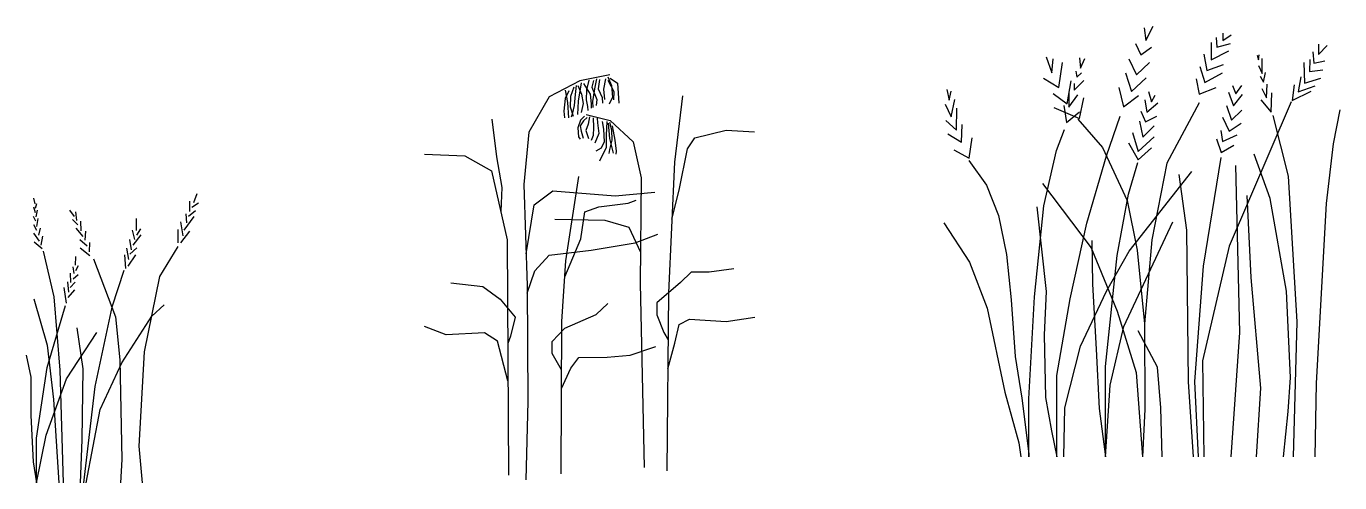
# Model space of a CAD drawing. Header units: feet. Extents: x 89 to 238, y -57 to 31.
# Drawn here: x 125.3 to 140.58, y -27.25 to -21.93 of the extents above; entities that cross this region are included whole.
import ezdxf

# ---------------------------------------------------------------- set-up
doc = ezdxf.new("R2010")
doc.units = ezdxf.units.FT
doc.header["$MEASUREMENT"] = 0
doc.layers.add('outer', color=3, linetype='Continuous')

msp = doc.modelspace()

# ---------------------------------------------------------------- linework, layer by layer
at = {"layer": 'outer', "color": 0, "linetype": 'ByBlock', "lineweight": -2}
for points in [[(138.308, -21.952), (138.325, -22.101), (138.409, -21.935)], [(138.206, -22.137), (138.266, -22.267), (138.391, -22.178)], [(139.085, -22.124), (139.085, -22.327), (139.293, -22.22)], [(139.144, -22.065), (139.15, -22.178), (139.311, -22.136)], [(139.222, -22.017), (139.222, -22.1), (139.317, -22.035)], [(140.334, -22.143), (140.334, -22.262), (140.435, -22.158)], [(137.165, -22.291), (137.231, -22.476), (137.249, -22.315)], [(137.552, -22.303), (137.564, -22.422), (137.617, -22.309)], [(139.001, -22.261), (139.037, -22.452), (139.228, -22.38)], [(139.62, -22.27), (139.638, -22.326), (139.646, -22.266)], [(139.635, -22.393), (139.679, -22.486), (139.679, -22.311)], [(140.267, -22.232), (140.282, -22.363), (140.409, -22.337)], [(137.136, -22.541), (137.314, -22.648), (137.356, -22.357)], [(137.51, -22.458), (137.522, -22.529), (137.576, -22.476)], [(138.129, -22.315), (138.218, -22.499), (138.367, -22.357)], [(138.953, -22.404), (139.013, -22.589), (139.216, -22.476)], [(140.162, -22.356), (140.173, -22.599), (140.36, -22.539)], [(140.233, -22.322), (140.229, -22.46), (140.386, -22.442)], [(132.088, -22.5), (131.739, -22.57), (131.384, -22.756), (131.145, -23.169), (131.087, -23.779), (131.128, -24.96), (131.134, -26.306), (131.111, -27.219)], [(131.754, -22.593), (131.719, -22.807), (131.712, -22.961)], [(131.781, -22.6), (131.862, -22.724), (131.873, -22.839), (131.873, -22.888)], [(131.843, -22.563), (131.818, -22.674), (131.814, -22.791), (131.83, -22.869), (131.834, -22.915)], [(131.899, -22.566), (131.88, -22.644), (131.938, -22.786), (131.931, -22.858)], [(131.933, -22.547), (131.912, -22.665), (131.889, -22.812), (131.892, -22.881)], [(131.968, -22.556), (131.954, -22.665), (132, -22.766), (132.002, -22.832)], [(132.039, -22.547), (132.014, -22.667), (132.028, -22.786)], [(132.064, -22.522), (132.11, -22.623), (132.12, -22.761), (132.083, -22.842)], [(132.064, -22.563), (132.136, -22.694), (132.133, -22.793)], [(132.094, -22.54), (132.177, -22.598), (132.193, -22.832)], [(137.249, -22.719), (137.409, -22.838), (137.457, -22.571)], [(137.493, -22.6), (137.493, -22.678), (137.606, -22.565)], [(138.088, -22.476), (138.159, -22.696), (138.331, -22.535)], [(138.912, -22.547), (138.947, -22.726), (139.144, -22.649)], [(139.657, -22.516), (139.694, -22.587), (139.717, -22.472)], [(139.676, -22.658), (139.728, -22.767), (139.739, -22.61)], [(140.053, -22.617), (140.027, -22.8), (140.248, -22.692)], [(140.128, -22.524), (140.098, -22.699), (140.296, -22.628)], [(131.611, -22.688), (131.57, -22.777), (131.553, -22.922), (131.563, -23)], [(131.57, -22.681), (131.595, -22.821), (131.609, -23)], [(131.671, -22.646), (131.632, -22.754), (131.629, -22.874), (131.664, -22.982)], [(131.696, -22.623), (131.687, -22.729), (131.675, -22.858), (131.65, -22.957), (131.639, -22.993)], [(131.715, -22.623), (131.761, -22.727), (131.777, -22.835), (131.756, -22.941)], [(132.935, -22.745), (132.842, -23.517), (132.771, -25.038), (132.754, -27.112)], [(136.009, -22.671), (136.039, -22.795), (136.062, -22.689)], [(137.255, -22.88), (137.552, -23.011), (137.606, -22.767)], [(137.43, -22.715), (137.43, -22.876), (137.534, -22.734)], [(138.01, -22.648), (138.064, -22.874), (138.242, -22.743)], [(138.357, -22.696), (138.393, -22.816), (138.435, -22.738)], [(139.287, -22.703), (139.347, -22.86), (139.451, -22.729)], [(139.335, -22.625), (139.373, -22.722), (139.444, -22.625)], [(139.665, -22.793), (139.784, -22.935), (139.792, -22.711)], [(135.991, -22.843), (136.062, -22.991), (136.104, -22.789)], [(135.997, -23.032), (136.122, -23.144), (136.128, -22.89)], [(137.373, -22.857), (137.401, -23.056), (137.553, -22.933)], [(138.268, -22.923), (138.321, -23.048), (138.452, -22.982)], [(138.945, -22.827), (138.571, -23.528), (138.396, -24.423), (138.31, -25.401)], [(138.315, -22.792), (138.339, -22.935), (138.464, -22.827)], [(140.018, -22.815), (139.294, -24.496), (138.984, -25.83), (139.002, -26.952)], [(139.264, -22.856), (139.324, -23.028), (139.444, -22.912)], [(140.581, -22.909), (140.506, -23.304), (140.422, -23.998), (140.309, -26.093), (140.292, -26.952)], [(130.716, -23.018), (130.771, -23.456), (130.832, -23.812), (130.819, -24.094)], [(131.795, -22.983), (131.746, -23.027), (131.716, -23.118), (131.725, -23.222), (131.745, -23.248)], [(131.825, -22.997), (131.783, -23.037), (131.743, -23.096), (131.756, -23.157), (131.779, -23.237)], [(131.852, -22.99), (131.837, -23.076), (131.809, -23.15), (131.841, -23.244)], [(131.815, -22.961), (132.094, -23.031), (132.362, -23.281), (132.455, -23.699), (132.443, -24.926), (132.49, -27.074)], [(131.894, -23.002), (131.898, -23.115), (131.894, -23.208), (131.872, -23.266)], [(131.941, -23.005), (131.946, -23.058), (131.962, -23.184), (131.913, -23.298)], [(132.001, -23.044), (132.016, -23.132), (132.024, -23.282), (131.989, -23.355), (131.925, -23.388)], [(132.053, -23.046), (132.045, -23.205), (132.046, -23.348), (131.968, -23.506)], [(132.07, -23.062), (132.084, -23.242), (132.127, -23.412)], [(132.087, -23.051), (132.11, -23.14), (132.112, -23.263), (132.087, -23.372), (132.079, -23.418)], [(137.289, -26.952), (137.289, -26.004), (137.445, -25.109), (137.638, -24.227), (137.868, -23.445), (138.025, -22.982)], [(137.533, -23.018), (137.821, -23.346), (138.109, -23.963), (138.226, -24.543), (138.31, -25.401), (138.314, -26.395), (138.288, -26.952)], [(138.25, -23.042), (138.291, -23.227), (138.423, -23.096)], [(139.216, -22.994), (139.294, -23.155), (139.433, -23.062)], [(139.802, -22.975), (139.98, -23.679), (140.083, -25.379), (140.039, -26.952)], [(132.116, -23.095), (132.147, -23.262), (132.161, -23.389), (132.16, -23.424)], [(132.811, -24.18), (132.897, -23.844), (132.991, -23.363), (133.079, -23.234), (133.443, -23.146), (133.771, -23.164)], [(136.021, -23.186), (136.181, -23.286), (136.187, -23.079)], [(136.966, -26.952), (136.966, -26.276), (137.029, -25.088), (137.138, -24.025), (137.288, -23.383), (137.379, -23.139)], [(138.172, -23.173), (138.238, -23.394), (138.423, -23.221)], [(139.197, -23.148), (139.219, -23.278), (139.388, -23.2)], [(136.092, -23.375), (136.27, -23.47), (136.305, -23.233)], [(138.124, -23.292), (138.238, -23.489), (138.393, -23.352)], [(139.148, -23.245), (139.201, -23.406), (139.35, -23.32)], [(129.931, -23.426), (130.403, -23.444), (130.711, -23.617), (130.893, -24.424), (130.911, -27.163)], [(136.268, -23.499), (136.472, -23.787), (136.611, -24.139), (136.704, -24.594), (136.76, -25.123), (136.806, -25.783), (136.881, -26.265), (136.964, -26.915), (136.966, -26.952)], [(137.856, -26.952), (137.856, -25.899), (137.993, -24.606), (138.124, -23.891), (138.234, -23.521)], [(139.2, -23.463), (138.993, -24.731), (138.89, -26.074), (138.935, -26.952)], [(139.928, -26.952), (139.98, -26.421), (140.008, -26.027), (139.961, -25.022), (139.773, -23.942), (139.585, -23.426)], [(131.524, -27.15), (131.53, -25.375), (131.577, -24.666), (131.728, -23.683)], [(137.371, -26.952), (137.382, -26.38), (137.565, -25.66), (137.868, -25.02), (138.132, -24.554), (138.86, -23.626)], [(138.881, -26.952), (138.82, -26.077), (138.802, -24.309), (138.714, -23.663)], [(139.369, -23.557), (139.416, -25.501), (139.316, -26.952)], [(137.124, -23.767), (137.69, -24.515), (137.993, -25.255), (138.212, -25.966), (138.288, -26.952)], [(125.401, -24.004), (125.386, -23.936)], [(127.204, -24.092), (127.204, -23.974)], [(127.249, -23.989), (127.287, -23.883)], [(131.115, -24.587), (131.21, -24.014), (131.425, -23.851), (132.152, -23.909), (132.612, -23.868)], [(131.564, -24.855), (131.751, -24.41), (131.798, -24.096), (131.961, -24.038), (132.304, -23.997), (132.397, -23.962)], [(139.501, -23.905), (139.548, -24.862), (139.661, -26.149), (139.611, -26.952)], [(125.405, -24.107), (125.386, -24.042)], [(125.405, -24.054), (125.424, -24.001)], [(125.416, -24.156), (125.431, -24.076)], [(125.86, -24.152), (125.807, -24.076)], [(125.887, -24.198), (125.875, -24.095)], [(127.166, -24.224), (127.158, -24.118)], [(127.185, -24.148), (127.268, -24.08)], [(127.226, -24.042), (127.302, -23.993)], [(137.058, -24.039), (137.164, -25.025), (137.142, -25.529), (137.157, -26.26), (137.226, -26.646), (137.289, -26.952)], [(125.409, -24.205), (125.382, -24.152)], [(125.424, -24.315), (125.386, -24.247)], [(125.424, -24.266), (125.439, -24.175)], [(125.446, -24.368), (125.465, -24.285)], [(125.898, -24.247), (125.837, -24.186)], [(125.963, -24.384), (125.879, -24.285)], [(125.94, -24.319), (125.936, -24.205)], [(126.581, -24.312), (126.581, -24.175)], [(126.585, -24.368), (126.634, -24.296)], [(127.124, -24.376), (127.097, -24.213)], [(127.135, -24.308), (127.253, -24.152)], [(131.449, -24.183), (132.03, -24.195), (132.31, -24.276), (132.447, -24.565)], [(135.975, -24.223), (136.272, -24.682), (136.481, -25.217), (136.685, -26.195), (136.848, -26.788), (136.871, -26.952)], [(137.856, -26.952), (137.909, -26.114), (138.069, -25.432), (138.641, -24.212)], [(125.454, -24.437), (125.386, -24.346)], [(125.484, -24.528), (125.393, -24.448)], [(125.473, -24.486), (125.492, -24.38)], [(126.008, -24.497), (125.921, -24.422)], [(125.985, -24.425), (125.993, -24.323)], [(126.524, -24.539), (126.505, -24.418)], [(126.562, -24.418), (126.536, -24.308)], [(126.543, -24.486), (126.638, -24.365)], [(127.067, -24.459), (127.067, -24.304)], [(127.097, -24.459), (127.204, -24.323)], [(131.128, -25.045), (131.216, -24.782), (131.385, -24.602), (131.873, -24.543), (132.385, -24.456), (132.647, -24.357)], [(137.696, -24.43), (137.704, -24.938), (137.748, -25.695), (137.784, -26.387), (137.856, -26.952)], [(125.495, -24.555), (125.622, -25.085), (125.688, -25.939), (125.727, -27.252)], [(126.039, -24.607), (125.925, -24.52)], [(126.035, -24.562), (126.039, -24.452)], [(126.456, -24.755), (126.445, -24.596)], [(126.494, -24.653), (126.471, -24.52)], [(126.486, -24.729), (126.574, -24.596)], [(126.505, -24.588), (126.585, -24.516)], [(127.061, -24.501), (126.851, -24.85), (126.67, -25.729), (126.61, -26.824), (126.646, -27.252)], [(125.856, -24.816), (125.845, -24.737)], [(125.872, -24.718), (125.875, -24.615)], [(125.875, -24.778), (125.906, -24.722)], [(126.08, -24.645), (126.339, -25.319), (126.387, -25.819), (126.411, -26.98), (126.395, -27.252)], [(125.818, -24.919), (125.815, -24.809)], [(125.845, -24.877), (125.902, -24.828)], [(126.435, -24.778), (126.296, -25.205), (126.098, -26.132), (125.964, -27.252)], [(133.532, -24.76), (133.245, -24.801), (133.035, -24.801), (132.912, -24.918), (132.637, -25.158), (132.637, -25.298), (132.718, -25.503), (132.767, -25.589)], [(125.769, -25.161), (125.739, -24.979)], [(125.796, -25.032), (125.784, -24.911)], [(125.788, -25.093), (125.864, -25.006)], [(125.811, -24.979), (125.868, -24.915)], [(130.238, -24.923), (130.612, -24.966), (130.814, -25.114), (130.987, -25.322), (130.933, -25.545), (130.901, -25.631)], [(125.387, -25.109), (125.544, -25.65), (125.616, -26.282), (125.679, -27.252)], [(125.42, -27.252), (125.42, -26.734), (125.544, -25.909), (125.754, -25.187)], [(125.995, -27.252), (126.158, -26.397), (126.411, -25.855), (126.76, -25.313), (126.905, -25.181)], [(131.528, -25.938), (131.419, -25.747), (131.419, -25.607), (131.565, -25.45), (131.931, -25.294), (132.065, -25.166)], [(132.764, -25.924), (132.847, -25.626), (132.894, -25.409), (133.017, -25.345), (133.444, -25.374), (133.778, -25.322)], [(125.42, -27.252), (125.532, -26.697), (125.766, -26.041), (126.122, -25.5)], [(125.887, -25.446), (125.959, -25.927), (125.947, -26.752), (125.928, -27.252)], [(130.904, -26.066), (130.784, -25.603), (130.63, -25.504), (130.185, -25.531), (129.931, -25.431)], [(138.515, -26.952), (138.5, -26.381), (138.461, -25.906), (138.238, -25.483)], [(131.527, -26.153), (131.635, -25.916), (131.728, -25.794), (132.059, -25.788), (132.327, -25.764), (132.624, -25.666)], [(125.299, -25.767), (125.351, -26.023), (125.351, -26.469), (125.381, -27.01), (125.42, -27.252)]]:
    msp.add_lwpolyline(points, dxfattribs=at)

doc.saveas('drawing.dxf')
